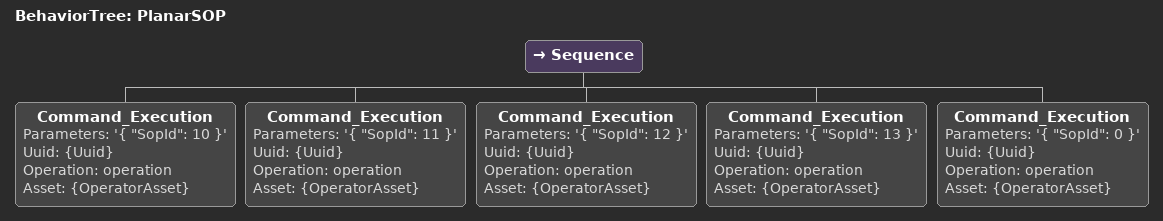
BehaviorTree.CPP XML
<?xml version="1.0" encoding="UTF-8"?>
<root BTCPP_format="4">
  <BehaviorTree ID="PlanarSOP">
    <Sequence>
      <Command_Execution Parameters="&apos;{ &quot;SopId&quot;: 10 }&apos;"
                         Uuid="{Uuid}"
                         Operation="operation"
                         Asset="{OperatorAsset}"/>
      <Command_Execution Parameters="&apos;{ &quot;SopId&quot;: 11 }&apos;"
                         Uuid="{Uuid}"
                         Operation="operation"
                         Asset="{OperatorAsset}"/>
      <Command_Execution Parameters="&apos;{ &quot;SopId&quot;: 12 }&apos;"
                         Uuid="{Uuid}"
                         Operation="operation"
                         Asset="{OperatorAsset}"/>
      <Command_Execution Parameters="&apos;{ &quot;SopId&quot;: 13 }&apos;"
                         Uuid="{Uuid}"
                         Operation="operation"
                         Asset="{OperatorAsset}"/>
      <Command_Execution Parameters="&apos;{ &quot;SopId&quot;: 0 }&apos;"
                         Uuid="{Uuid}"
                         Operation="operation"
                         Asset="{OperatorAsset}"/>
    </Sequence>
  </BehaviorTree>
</root>
